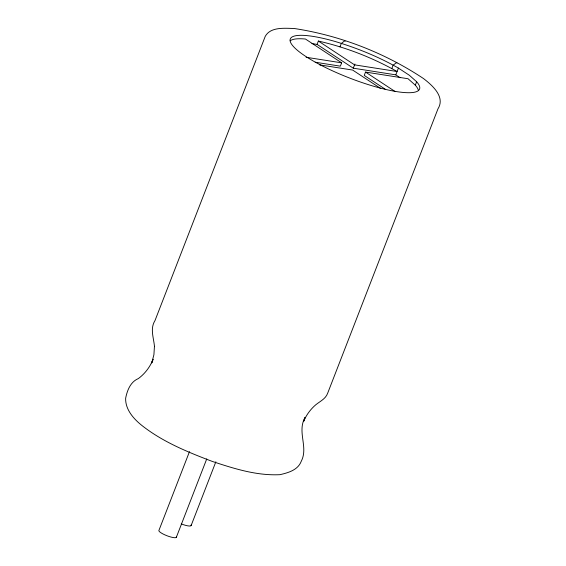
<?xml version="1.0" encoding="UTF-8"?>
<svg xmlns="http://www.w3.org/2000/svg" width="566" height="566" viewBox="0 0 566 566"><rect width="100%" height="100%" fill="white"/><g stroke="black" fill="none" stroke-linecap="round" stroke-linejoin="round"><path stroke-width="0.85" d="M311.916 43.582L317.073 44.389L318.368 41.056C345.89 47.318 372.499 57.64 397.077 71.514L354.557 64.857L318.368 41.056M339.982 46.907L341.312 43.469L344.602 40.886L345.147 41.254M189.483 451.64L159.011 530.193A9.438 2.045 21.2 0 0 166.942 535.733A9.438 2.045 21.2 0 0 176.465 536.95M290.174 40.809A69.321 15.006 21.2 0 1 305.47 39.033L341.659 62.833L340.371 66.165L315.205 62.225M317.073 44.389L353.262 68.189L354.932 64.015M176.281 537.445L206.753 458.892M418.373 90.426A69.321 15.006 21.2 0 0 415.317 85.183L408.051 78.738L365.53 72.073L364.235 75.405L385.658 89.492M191.103 525.609L215.858 461.785M391.792 68.677L393.122 65.239L396.412 62.649L396.957 63.024M353.262 68.189L395.79 74.853L398.414 68.083C378.442 56.678 356.997 48.032 334.994 41.438A69.321 15.006 21.2 0 0 293.209 46.285A69.321 15.006 21.2 0 0 374.869 86.598A69.321 15.006 21.2 0 0 416.647 81.745L415.317 85.183M306.079 57.258L341.659 62.833M319.663 64.885L352.639 70.05L380.706 88.508M398.414 68.083L409.388 75.299L416.647 81.745M395.79 74.853L400.176 77.74M365.53 72.073L395.075 91.501M191.082 525.029A9.438 2.045 21.2 0 1 181.254 523.897M154.44 346.314L153.91 354.719L151.766 362.905L153.103 359.276C150.103 366.91 144.974 373.666 138.387 378.562C130.456 381.824 127.194 390.441 125.645 398.252C125.242 409.742 133.993 419.314 142.462 425.922C163.185 442.11 187.933 452.156 212.335 461.439C234.126 468.655 256.702 475.829 279.951 474.676C288.285 472.759 298.034 470.056 301.317 461.141C308.555 447.034 296.768 431.808 305.138 417.291L303.532 421.635C306.227 415.126 310.465 409.282 315.842 404.718C320.165 401.252 325.818 398.754 327.707 393.108L437.95 108.884C445.605 96.772 432.07 85.162 423.467 78.532C384.76 52.829 340.088 35.474 294.143 28.484C284.875 28.335 270.675 26.581 265.249 36.33L155.006 320.554C149.856 328.733 153.711 337.633 154.44 346.314"/></g></svg>
